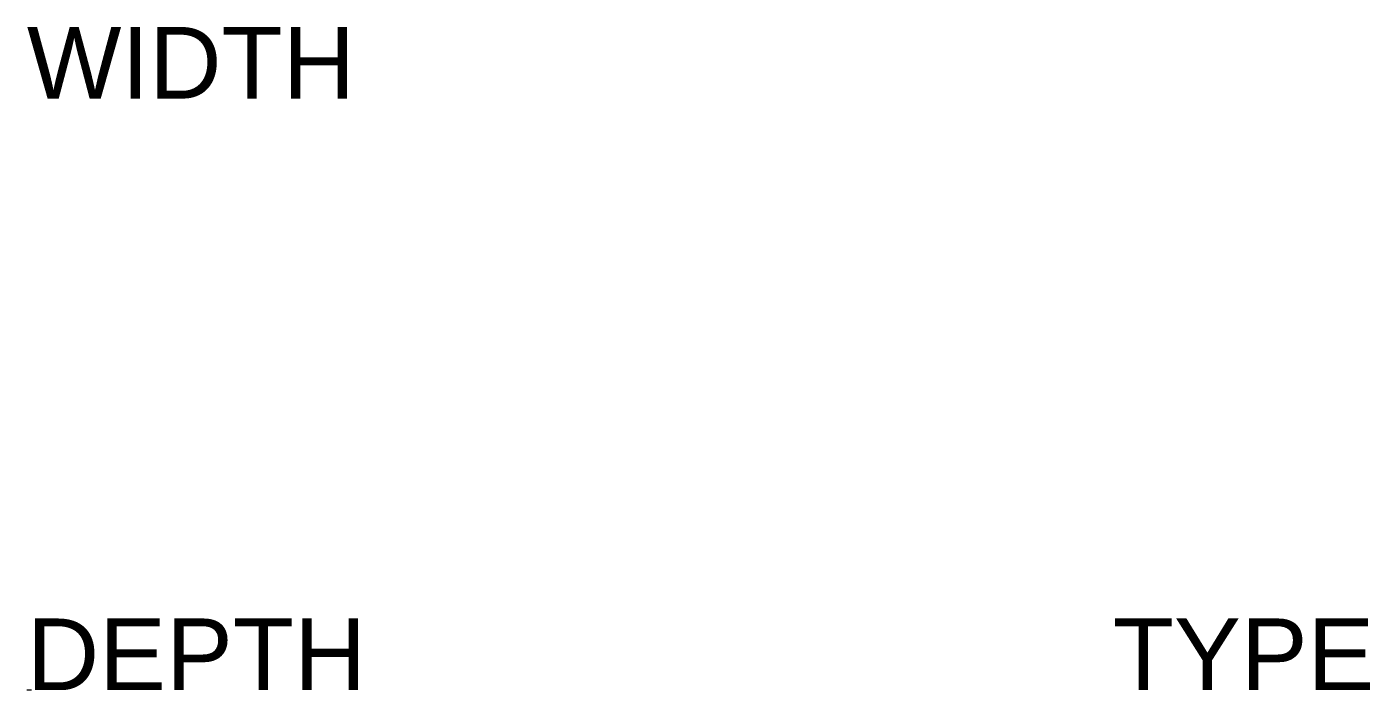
# Model space of a CAD drawing. Header units: inches. Extents: x 0 to 2.34, y 0 to 1.16.
import ezdxf

# ---------------------------------------------------------------- set-up
doc = ezdxf.new("R2010")
doc.units = ezdxf.units.IN
doc.header["$MEASUREMENT"] = 0
doc.styles.get("Standard").update_dxf_attribs({"font": 'arial.ttf'})

msp = doc.modelspace()

# ---------------------------------------------------------------- linework, layer by layer
at = {"color": 1}
msp.add_line((0.0078, 0), (0, 0), dxfattribs=at)

# ---------------------------------------------------------------- texts
at = {"transparency": 33554457, "flags": 1}
for tag, p in [('WIDTH', (0, 1.0317)), ('DEPTH', (0, 0)), ('TYPE', (1.893, 0))]:
    msp.add_attdef(tag, p, '', height=0.125, dxfattribs=at)

doc.saveas('drawing.dxf')
